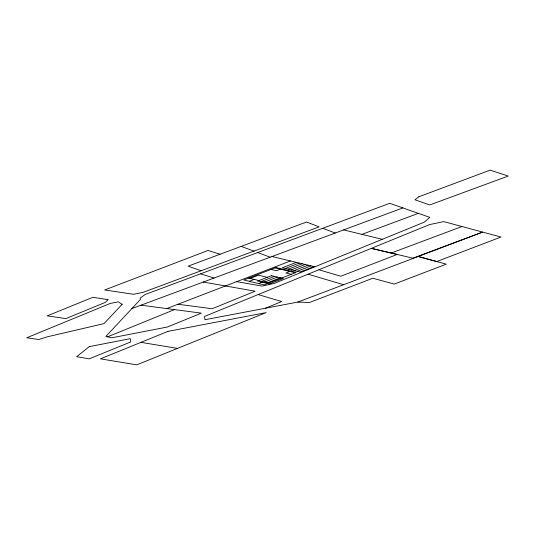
<?xml version="1.0" encoding="UTF-8"?>
<svg xmlns="http://www.w3.org/2000/svg" width="535" height="535" viewBox="0 0 535 535"><rect width="100%" height="100%" fill="white"/><g stroke="black" fill="none" stroke-linecap="round" stroke-linejoin="round"><path stroke-width="0.8" d="M236.684 281.637L262.016 286.098L274.027 283.483L424.222 222.185L429.852 217.377L389.707 203.307L145.206 294.477L140.19 298.062L140.364 299.5L105.883 336.415L111.835 337.799L167.381 327.012L201.361 313.142L140.999 305.177M265.594 308.2L281.664 301.526L258.164 294.558M107.615 336.816L174.51 309.598M250.166 278.427L258.532 275.184L267.339 277.304M296.357 262.351L282.413 267.761L300.028 272.001L313.971 266.59M249.223 281.303L254.152 279.39M280.454 269.185L276.468 270.73L271.051 269.426M285.349 268.47L299.292 263.06M288.285 269.179L302.228 263.762M260.538 281.784L274.482 276.374M291.221 269.881L305.164 264.471M258.619 283.563L263.548 281.651L268.965 282.955M289.843 271.446L285.864 272.99L291.274 274.294M263.474 282.493L277.418 277.083M294.156 270.59L308.1 265.179M266.41 283.202L280.353 277.792M297.092 271.292L311.036 265.882M166.679 308.575L290.492 260.94M297.768 302.081L482.63 232.096L501.001 237.038L436.707 261.555L417.701 256.352L446.27 264.163L394.228 284.078L372.841 278.24L309.584 302.456L297.768 302.081L204.979 319.716L204.537 316.446L429.612 224.573L443.762 221.61L482.63 232.096L412.906 258.178L371.337 248.354L397.157 254.466L340.802 276.241L318.893 269.767M220.039 254.252L208.028 250.467L104.653 289.983L133.563 294.29L143.206 292.311L319.114 226.853L306.501 222.018L188.113 266.156L201.26 270.804M391.152 253.035L461.979 226.519M361.914 234.357L418.337 213.351M131.898 308.555L402.835 207.921M177.948 304.241L212.141 308.742L255.135 291.194L203.226 282.059M140.952 342.36L177.54 348.392M272.034 256.506L314.888 266.811M275.037 267.881L295.26 272.75M248.742 278.086L258.973 280.547M343.657 229.896L382.237 239.319M308.06 274.194L343.437 284.667M200.732 273.893L214.033 278.046M241.171 246.374L254.145 251.216M258.01 252.66L270.155 257.201M322.926 228.318L335.231 233.033M122.134 304.321L104.011 323.621L47.916 336.669L38.734 339.511L26.75 337.772L110.317 303.405L118.449 301.84L122.134 304.321M108.023 299.647L105.328 302.382L65.919 318.592L47.247 315.864L92.876 297.32L108.023 299.647M89.245 346.633L76.732 356.678L89.131 358.871L130.7 341.952L130.319 338.662L89.245 346.633M418.865 196.76L414.939 199.756L429.752 204.945L508.25 176.048L490.1 170.15L418.865 196.76M167.95 331.372L100.419 358.851L136.779 364.85L266.089 312.621L167.95 331.372M275.98 267.513L243.806 279.999L264.036 284.867L296.209 272.382L275.98 267.513M271.546 275.672L257.602 281.082L269.346 283.904L283.289 278.494L271.546 275.672"/></g></svg>
